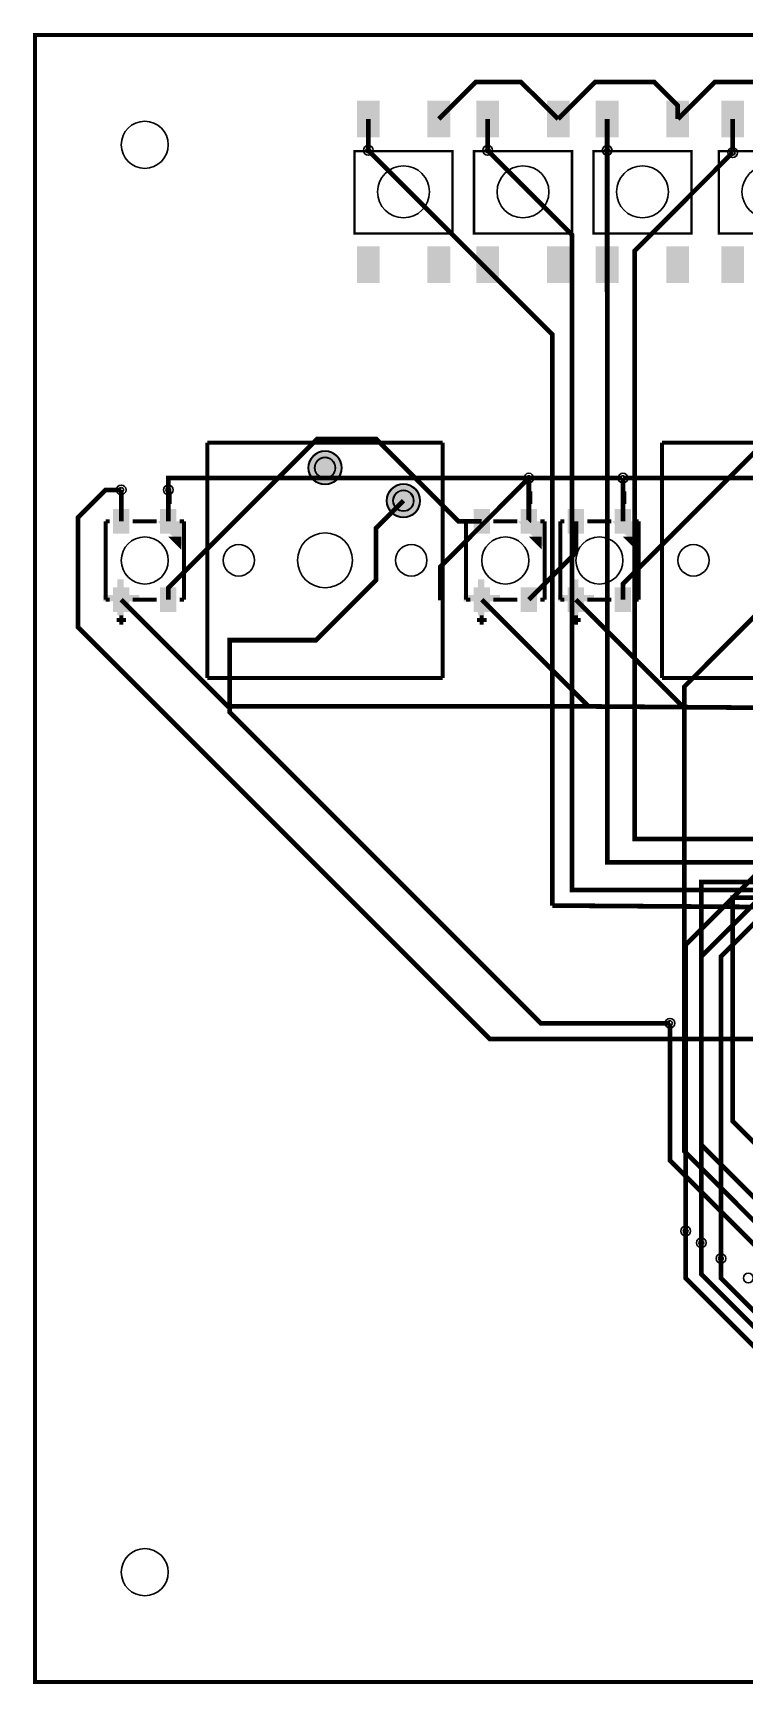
# Model space of a CAD drawing. Header units: millimetres. Extents: x -103 to 103, y -53 to 55.
# Drawn here: x -102.6 to -57.2, y -52.6 to 52.6 of the extents above; entities that cross this region are included whole.
import ezdxf

# ---------------------------------------------------------------- set-up
doc = ezdxf.new("R2010")
doc.units = ezdxf.units.MM
for name, color, linetype, true_color in [('BoardOutLine', 7, 'Continuous', 0xff00ff), ('BottomLayer', 7, 'Continuous', 0x0000ff), ('BottomSolderMaskLayer', 7, 'Continuous', 0xaa00ff), ('Document', 7, 'Continuous', 0xffffff), ('Hole', 7, 'Continuous', 0x222222), ('Inner1', 7, 'Continuous', 0x999966), ('Inner2', 7, 'Continuous', 0x008000), ('Multi-Layer', 7, 'Continuous', 0xc0c0c0), ('TopLayer', 7, 'Continuous', 0xff0000), ('TopPasteMaskLayer', 7, 'Continuous', 0x808080), ('TopSilkLayer', 7, 'Continuous', 0xffcc00), ('TopSolderMaskLayer', 7, 'Continuous', 0x800080)]:
    doc.layers.add(name, color=color, linetype=linetype, true_color=true_color)

msp = doc.modelspace()

# ---------------------------------------------------------------- hatches: boundary and pattern name
at = {"layer": 'BottomSolderMaskLayer'}
for points in [[(-85.0754000508001, 24.90982981965965, 1), (-82.9245999491999, 24.90982981965965, 1)], [(-80.0754000508001, 22.8100076200152, 1), (-77.9245999491999, 22.8100076200152, 1)]]:
    msp.add_hatch(color=256, dxfattribs=at).paths.add_polyline_path(points)
at = {"layer": 'Document'}
for points in [[(-94.60000000000002, 21.5), (-94.70000000000005, 21.5), (-94.60000000000002, 21.399999999999977), (-93, 19.799999999999955), (-93, 21.5)], [(-71.60000000000002, 21.5), (-71.70000000000005, 21.5), (-71.60000000000002, 21.399999999999977), (-70, 19.799999999999955), (-70, 21.5)], [(-65.59999999999991, 21.5), (-65.69999999999993, 21.5), (-65.59999999999991, 21.399999999999977), (-64, 19.799999999999955), (-64, 21.5)], [(-97.24998729997458, 15.499999999999886), (-97.24998729997458, 17.799999999999955), (-96.94998729997462, 17.799999999999955), (-96.8499872999746, 17.799999999999955), (-96.8499872999746, 17.700000000000045), (-96.8499872999746, 15.499999999999886), (-97.24998729997458, 15.499999999999886)], [(-74.24998729997458, 15.499999999999886), (-74.24998729997458, 17.799999999999955), (-73.94998729997451, 17.799999999999955), (-73.8499872999746, 17.799999999999955), (-73.8499872999746, 17.700000000000045), (-73.8499872999746, 15.499999999999886), (-74.24998729997458, 15.499999999999886)], [(-68.24998729997469, 15.499999999999886), (-68.24998729997469, 17.799999999999955), (-67.94998729997462, 17.799999999999955), (-67.8499872999746, 17.799999999999955), (-67.8499872999746, 17.700000000000045), (-67.8499872999746, 15.499999999999886), (-68.24998729997469, 15.499999999999886)], [(-98.1500127000254, 16.799999999999955), (-98.1500127000254, 16.399999999999977), (-95.84998729997449, 16.399999999999977), (-95.84998729997449, 16.799999999999955)], [(-75.1500127000254, 16.799999999999955), (-75.1500127000254, 16.399999999999977), (-72.8499872999746, 16.399999999999977), (-72.8499872999746, 16.799999999999955)], [(-69.15001270002529, 16.799999999999955), (-69.15001270002529, 16.399999999999977), (-66.8499872999746, 16.399999999999977), (-66.8499872999746, 16.799999999999955)]]:
    msp.add_hatch(color=256, dxfattribs=at).paths.add_polyline_path(points)
at = {"layer": 'Multi-Layer'}
for points in [[(-85.05, 24.90982981965965, 1), (-82.95, 24.90982981965965, 1)], [(-80.05, 22.8100076200152, 1), (-77.95, 22.8100076200152, 1)]]:
    msp.add_hatch(color=256, dxfattribs=at).paths.add_polyline_path(points)
at = {"layer": 'TopLayer'}
for points in [[(-81.94394208788412, 48.29311658623317), (-80.54394208788426, 48.29311658623317), (-80.54394208788426, 45.99309118618237), (-81.94394208788412, 45.99309118618237)], [(-77.44406908813824, 48.29311658623317), (-76.04406908813814, 48.29311658623317), (-76.04406908813814, 45.99309118618237), (-77.44406908813824, 45.99309118618237)], [(-74.32407924815845, 48.29311658623317), (-72.92407924815848, 48.29311658623317), (-72.92407924815848, 45.99309118618237), (-74.32407924815845, 45.99309118618237)], [(-69.82420624841245, 48.29311658623317), (-68.42420624841259, 48.29311658623317), (-68.42420624841259, 45.99309118618237), (-69.82420624841245, 45.99309118618237)], [(-66.70406400812794, 48.29311658623317), (-65.30406400812808, 48.29311658623317), (-65.30406400812808, 45.99309118618237), (-66.70406400812794, 45.99309118618237)], [(-62.20419100838194, 48.29311658623317), (-60.80419100838208, 48.29311658623317), (-60.80419100838208, 45.99309118618237), (-62.20419100838194, 45.99309118618237)], [(-58.699923799847625, 48.29311658623317), (-57.29992379984765, 48.29311658623317), (-57.29992379984765, 45.99309118618237), (-58.699923799847625, 45.99309118618237)], [(-81.94394208788412, 39.00690881381763), (-80.54394208788426, 39.00690881381763), (-80.54394208788426, 36.70688341376683), (-81.94394208788412, 36.70688341376683)], [(-77.44406908813824, 39.00690881381763), (-76.04406908813814, 39.00690881381763), (-76.04406908813814, 36.70688341376683), (-77.44406908813824, 36.70688341376683)], [(-74.32407924815845, 39.00690881381763), (-72.92407924815848, 39.00690881381763), (-72.92407924815848, 36.70688341376683), (-74.32407924815845, 36.70688341376683)], [(-69.82420624841245, 39.00690881381763), (-68.42420624841259, 39.00690881381763), (-68.42420624841259, 36.70688341376683), (-69.82420624841245, 36.70688341376683)], [(-66.70406400812794, 39.00690881381763), (-65.30406400812808, 39.00690881381763), (-65.30406400812808, 36.70688341376683), (-66.70406400812794, 36.70688341376683)], [(-62.20419100838194, 39.00690881381763), (-60.80419100838208, 39.00690881381763), (-60.80419100838208, 36.70688341376683), (-62.20419100838194, 36.70688341376683)], [(-58.699923799847625, 39.00690881381763), (-57.29992379984765, 39.00690881381763), (-57.29992379984765, 36.70688341376683), (-58.699923799847625, 36.70688341376683)], [(-97.49898399796803, 20.749428498857014), (-97.49898399796803, 22.250571501142986), (-96.50076200152398, 22.250571501142986), (-96.50076200152398, 20.749428498857014)], [(-94.49923799847602, 20.749428498857014), (-94.49923799847602, 22.250571501142986), (-93.50101600203197, 22.250571501142986), (-93.50101600203197, 20.749428498857014)], [(-74.49898399796791, 20.749428498857014), (-74.49898399796791, 22.250571501142986), (-73.50076200152398, 22.250571501142986), (-73.50076200152398, 20.749428498857014)], [(-71.4992379984759, 20.749428498857014), (-71.4992379984759, 22.250571501142986), (-70.50101600203197, 22.250571501142986), (-70.50101600203197, 20.749428498857014)], [(-68.49898399796803, 20.749428498857014), (-68.49898399796803, 22.250571501142986), (-67.50076200152398, 22.250571501142986), (-67.50076200152398, 20.749428498857014)], [(-65.49923799847602, 20.749428498857014), (-65.49923799847602, 22.250571501142986), (-64.50101600203209, 22.250571501142986), (-64.50101600203209, 20.749428498857014)], [(-97.49898399796803, 15.750698501396982), (-97.49898399796803, 17.249301498603018), (-96.50076200152398, 17.249301498603018), (-96.50076200152398, 15.750698501396982)], [(-94.49923799847602, 15.750698501396982), (-94.49923799847602, 17.249301498603018), (-93.50101600203197, 17.249301498603018), (-93.50101600203197, 15.750698501396982)], [(-74.49898399796791, 15.750698501396982), (-74.49898399796791, 17.249301498603018), (-73.50076200152398, 17.249301498603018), (-73.50076200152398, 15.750698501396982)], [(-71.4992379984759, 15.750698501396982), (-71.4992379984759, 17.249301498603018), (-70.50101600203197, 17.249301498603018), (-70.50101600203197, 15.750698501396982)], [(-68.49898399796803, 15.750698501396982), (-68.49898399796803, 17.249301498603018), (-67.50076200152398, 17.249301498603018), (-67.50076200152398, 15.750698501396982)], [(-65.49923799847602, 15.750698501396982), (-65.49923799847602, 17.249301498603018), (-64.50101600203209, 17.249301498603018), (-64.50101600203209, 15.750698501396982)]]:
    msp.add_hatch(color=256, dxfattribs=at).paths.add_polyline_path(points)
at = {"layer": 'TopPasteMaskLayer'}
for points in [[(-81.94394208788412, 48.29311658623317), (-80.54394208788426, 48.29311658623317), (-80.54394208788426, 45.99309118618237), (-81.94394208788412, 45.99309118618237)], [(-77.44406908813824, 48.29311658623317), (-76.04406908813814, 48.29311658623317), (-76.04406908813814, 45.99309118618237), (-77.44406908813824, 45.99309118618237)], [(-74.32407924815845, 48.29311658623317), (-72.92407924815848, 48.29311658623317), (-72.92407924815848, 45.99309118618237), (-74.32407924815845, 45.99309118618237)], [(-69.82420624841245, 48.29311658623317), (-68.42420624841259, 48.29311658623317), (-68.42420624841259, 45.99309118618237), (-69.82420624841245, 45.99309118618237)], [(-66.70406400812794, 48.29311658623317), (-65.30406400812808, 48.29311658623317), (-65.30406400812808, 45.99309118618237), (-66.70406400812794, 45.99309118618237)], [(-62.20419100838194, 48.29311658623317), (-60.80419100838208, 48.29311658623317), (-60.80419100838208, 45.99309118618237), (-62.20419100838194, 45.99309118618237)], [(-58.699923799847625, 48.29311658623317), (-57.29992379984765, 48.29311658623317), (-57.29992379984765, 45.99309118618237), (-58.699923799847625, 45.99309118618237)], [(-81.94394208788412, 39.00690881381763), (-80.54394208788426, 39.00690881381763), (-80.54394208788426, 36.70688341376683), (-81.94394208788412, 36.70688341376683)], [(-77.44406908813824, 39.00690881381763), (-76.04406908813814, 39.00690881381763), (-76.04406908813814, 36.70688341376683), (-77.44406908813824, 36.70688341376683)], [(-74.32407924815845, 39.00690881381763), (-72.92407924815848, 39.00690881381763), (-72.92407924815848, 36.70688341376683), (-74.32407924815845, 36.70688341376683)], [(-69.82420624841245, 39.00690881381763), (-68.42420624841259, 39.00690881381763), (-68.42420624841259, 36.70688341376683), (-69.82420624841245, 36.70688341376683)], [(-66.70406400812794, 39.00690881381763), (-65.30406400812808, 39.00690881381763), (-65.30406400812808, 36.70688341376683), (-66.70406400812794, 36.70688341376683)], [(-62.20419100838194, 39.00690881381763), (-60.80419100838208, 39.00690881381763), (-60.80419100838208, 36.70688341376683), (-62.20419100838194, 36.70688341376683)], [(-58.699923799847625, 39.00690881381763), (-57.29992379984765, 39.00690881381763), (-57.29992379984765, 36.70688341376683), (-58.699923799847625, 36.70688341376683)], [(-97.49898399796803, 20.749428498857014), (-97.49898399796803, 22.250571501142986), (-96.50076200152398, 22.250571501142986), (-96.50076200152398, 20.749428498857014)], [(-94.49923799847602, 20.749428498857014), (-94.49923799847602, 22.250571501142986), (-93.50101600203197, 22.250571501142986), (-93.50101600203197, 20.749428498857014)], [(-74.49898399796791, 20.749428498857014), (-74.49898399796791, 22.250571501142986), (-73.50076200152398, 22.250571501142986), (-73.50076200152398, 20.749428498857014)], [(-71.4992379984759, 20.749428498857014), (-71.4992379984759, 22.250571501142986), (-70.50101600203197, 22.250571501142986), (-70.50101600203197, 20.749428498857014)], [(-68.49898399796803, 20.749428498857014), (-68.49898399796803, 22.250571501142986), (-67.50076200152398, 22.250571501142986), (-67.50076200152398, 20.749428498857014)], [(-65.49923799847602, 20.749428498857014), (-65.49923799847602, 22.250571501142986), (-64.50101600203209, 22.250571501142986), (-64.50101600203209, 20.749428498857014)], [(-97.49898399796803, 15.750698501396982), (-97.49898399796803, 17.249301498603018), (-96.50076200152398, 17.249301498603018), (-96.50076200152398, 15.750698501396982)], [(-94.49923799847602, 15.750698501396982), (-94.49923799847602, 17.249301498603018), (-93.50101600203197, 17.249301498603018), (-93.50101600203197, 15.750698501396982)], [(-74.49898399796791, 15.750698501396982), (-74.49898399796791, 17.249301498603018), (-73.50076200152398, 17.249301498603018), (-73.50076200152398, 15.750698501396982)], [(-71.4992379984759, 15.750698501396982), (-71.4992379984759, 17.249301498603018), (-70.50101600203197, 17.249301498603018), (-70.50101600203197, 15.750698501396982)], [(-68.49898399796803, 15.750698501396982), (-68.49898399796803, 17.249301498603018), (-67.50076200152398, 17.249301498603018), (-67.50076200152398, 15.750698501396982)], [(-65.49923799847602, 15.750698501396982), (-65.49923799847602, 17.249301498603018), (-64.50101600203209, 17.249301498603018), (-64.50101600203209, 15.750698501396982)]]:
    msp.add_hatch(color=256, dxfattribs=at).paths.add_polyline_path(points)
at = {"layer": 'TopSolderMaskLayer'}
for points in [[(-81.96934582532765, 48.31851916158257), (-80.51854572372736, 48.31851916158257), (-80.51854572372736, 45.96769309892056), (-81.96934582532765, 45.96769309892056)], [(-77.46947282558165, 48.31851916158257), (-76.01867272398135, 48.31851916158257), (-76.01867272398135, 45.96769309892056), (-77.46947282558165, 45.96769309892056)], [(-74.3494792989585, 48.31851916158257), (-72.89867919735843, 48.31851916158257), (-72.89867919735843, 45.96769309892056), (-74.3494792989585, 45.96769309892056)], [(-69.8496062992125, 48.31851916158257), (-68.39880619761243, 48.31851916158257), (-68.39880619761243, 45.96769309892056), (-69.8496062992125, 45.96769309892056)], [(-66.72946405892799, 48.31851916158257), (-65.27866395732792, 48.31851916158257), (-65.27866395732792, 45.96769309892056), (-66.72946405892799, 45.96769309892056)], [(-62.2295910591821, 48.31851916158257), (-60.77879095758192, 48.31851916158257), (-60.77879095758192, 45.96769309892056), (-62.2295910591821, 45.96769309892056)], [(-58.72532108566509, 48.31851916158257), (-57.27452098406502, 48.31851916158257), (-57.27452098406502, 45.96769309892056), (-58.72532108566509, 45.96769309892056)], [(-81.96934582532765, 39.03230690107944), (-80.51854572372736, 39.03230690107944), (-80.51854572372736, 36.68148083841743), (-81.96934582532765, 36.68148083841743)], [(-77.46947282558165, 39.03230690107944), (-76.01867272398135, 39.03230690107944), (-76.01867272398135, 36.68148083841743), (-77.46947282558165, 36.68148083841743)], [(-74.3494792989585, 39.03230690107944), (-72.89867919735843, 39.03230690107944), (-72.89867919735843, 36.68148083841743), (-74.3494792989585, 36.68148083841743)], [(-69.8496062992125, 39.03230690107944), (-68.39880619761243, 39.03230690107944), (-68.39880619761243, 36.68148083841743), (-69.8496062992125, 36.68148083841743)], [(-66.72946405892799, 39.03230690107944), (-65.27866395732792, 39.03230690107944), (-65.27866395732792, 36.68148083841743), (-66.72946405892799, 36.68148083841743)], [(-62.2295910591821, 39.03230690107944), (-60.77879095758192, 39.03230690107944), (-60.77879095758192, 36.68148083841743), (-62.2295910591821, 36.68148083841743)], [(-58.72532108566509, 39.03230690107944), (-57.27452098406502, 39.03230690107944), (-57.27452098406502, 36.68148083841743), (-58.72532108566509, 36.68148083841743)], [(-85.0754000508001, 24.90982981965965, 1), (-82.9245999491999, 24.90982981965965, 1)], [(-80.0754000508001, 22.8100076200152, 1), (-77.9245999491999, 22.8100076200152, 1)], [(-97.51589155866498, 20.711305841966578), (-97.51589155866498, 22.288707061285095), (-96.48386304299481, 22.288707061285095), (-96.48386304299481, 20.711305841966578)], [(-94.51614555917297, 20.711305841966578), (-94.51614555917297, 22.288707061285095), (-93.48411704350292, 22.288707061285095), (-93.48411704350292, 20.711305841966578)], [(-74.51589155866486, 20.711305841966578), (-74.51589155866486, 22.288707061285095), (-73.48386304299493, 22.288707061285095), (-73.48386304299493, 20.711305841966578)], [(-71.51614555917286, 20.711305841966578), (-71.51614555917286, 22.288707061285095), (-70.48411704350292, 22.288707061285095), (-70.48411704350292, 20.711305841966578)], [(-68.51588295649708, 20.711305841966578), (-68.51588295649708, 22.288707061285095), (-67.48385444082714, 22.288707061285095), (-67.48385444082714, 20.711305841966578)], [(-65.51614555917286, 20.711305841966578), (-65.51614555917286, 22.288707061285095), (-64.48411704350292, 22.288707061285095), (-64.48411704350292, 20.711305841966578)], [(-97.51589155866498, 15.712640360764567), (-97.51589155866498, 17.28737254248699), (-96.48386304299481, 17.28737254248699), (-96.48386304299481, 15.712640360764567)], [(-94.51614555917297, 15.712640360764567), (-94.51614555917297, 17.28737254248699), (-93.48411704350292, 17.28737254248699), (-93.48411704350292, 15.712640360764567)], [(-74.51589155866486, 15.712640360764567), (-74.51589155866486, 17.28737254248699), (-73.48386304299493, 17.28737254248699), (-73.48386304299493, 15.712640360764567)], [(-71.51614555917286, 15.712640360764567), (-71.51614555917286, 17.28737254248699), (-70.48411704350292, 17.28737254248699), (-70.48411704350292, 15.712640360764567)], [(-68.51588295649708, 15.712640360764567), (-68.51588295649708, 17.28737254248699), (-67.48385444082714, 17.28737254248699), (-67.48385444082714, 15.712640360764567)], [(-65.51614555917286, 15.712640360764567), (-65.51614555917286, 17.28737254248699), (-64.48411704350292, 17.28737254248699), (-64.48411704350292, 15.712640360764567)]]:
    msp.add_hatch(color=256, dxfattribs=at).paths.add_polyline_path(points)

# ---------------------------------------------------------------- linework, layer by layer
at = {"layer": 'BoardOutLine', "const_width": 0.25400050800101603}
msp.add_lwpolyline([(-102.5, 52.5), (102.5, 52.5), (102.5, -52.5), (-102.5, -52.5), (-102.5, 52.5)], close=True, dxfattribs=at)
at = {"layer": 'BottomLayer', "const_width": 0.30000000000000004}
for points in [[(-71.0007620015241, 24.2494284988569), (-94.00050800101599, 24.2494284988569), (-94.00050800101599, 23.500127000253997)], [(-71, 24.249936499873), (-76.64005588011184, 18.60988061976127), (-76.64005588011184, 16.459994919989754)], [(-65, 24.250190500380995), (-65.00027940055884, 24.249911099822157), (-71.00002540005073, 24.249911099822157)], [(-42.02438404876807, 23.500127000253997), (-42.77442214884434, 24.250190500380995), (-65, 24.250190500380995)], [(-37.74955549911101, -11.501143002286085), (-73.500127000254, -11.501143002286085), (-99.75107950215897, 14.749809499619005), (-99.75107950215897, 21.750063500127), (-98.00101600203197, 23.500127000253997), (-97.000254000508, 23.500127000253997)], [(-61.998983997968026, -10.500381000762104), (-70.24892049784103, -10.500381000762104), (-90.08890017780027, 9.339598679197366), (-90.08890017780027, 13.919227838455754), (-84.58074676149351, 13.919227838455754), (-80.74998729997458, 17.749987299974578), (-80.74998729997458, 21.060121920243887), (-79, 22.81010922021835)]]:
    msp.add_lwpolyline(points, dxfattribs=at)
at = {"layer": 'BottomSolderMaskLayer'}
for centre, radius in [((-84, 24.90982981965965), 1.0754000508001016), ((-84, 24.910007620015335), 0.665736848217168), ((-79, 22.8100076200152), 1.0754000508001016), ((-79, 22.8100076200152), 0.665736848217168)]:
    msp.add_circle(centre, radius, dxfattribs=at)
at = {"layer": 'Hole'}
for centre in [(-81.24409448818903, 45.14274828549651), (-73.62407924815852, 45.14274828549651), (-66.00406400812801, 45.14274828549651), (-58, 45), (-71, 24.249936499873), (-65, 24.250190500380995), (-97.000254000508, 23.500127000253997), (-94, 23.49987299974589), (-62, -10.500127000253997), (-61, -23.750063500127), (-59.999999999999886, -24.500127000253997), (-58.750063500127, -25.500127000253997)]:
    msp.add_circle(centre, 0.15240030480060962, dxfattribs=at)
at = {"layer": 'Inner1', "const_width": 0.30000000000000004}
for points in [[(-52.499872999746, -27.249936499873), (-61.08991617983236, -18.659893319786647), (-61.08991617983236, 10.947548895097839), (-56.287477774955505, 15.749987299974578), (-52.74998729997458, 15.749987299974578), (-51.74998729997458, 16.749987299974578), (-51.74998729997458, 21.249987299974578), (-50.18986537973069, 22.81010922021835), (-50, 22.81010922021835)], [(-51.99898399796791, -22.750825501651093), (-58.001016002031974, -16.74879349758703), (-58.001016002031974, -2.499364998730016), (-20.589281178562373, -2.499364998730016), (-4.08940817881637, 14.000508001015987), (-0.5003810007619904, 14.000508001015987), (1.249682499365008, 15.7505715011431), (1.249682499365008, 20.50038100076199), (2.451104902209863, 21.699263398526796)], [(-52.999974599949155, -25.249987299974578), (-59.999999999999886, -18.250012700025422), (-59.999999999999886, -1.5), (-36.75001270002542, -1.5), (-31.750012700025422, 3.5), (-27.999949199898424, 3.5), (-26.249987299974578, 5.249987299974578), (-26.249987299974578, 8.450038100076199), (-24, 10.70002540005089)], [(-52.75001270002542, -28.500025400050845), (-62, -19.250012700025422), (-62, -10.500127000253997)], [(-61, -23.750038100076267), (-61, -26.749987299974578), (-51.74998729997458, -35.99997459994927), (-42.74996189992373, -35.99997459994927), (-41.999999999999886, -35.25001270002542), (-41.999999999999886, -35.249936499873)]]:
    msp.add_lwpolyline(points, dxfattribs=at)
at = {"layer": 'Inner2', "const_width": 0.30000000000000004}
for points in [[(-81.24409448818903, 45.142875285750506), (-69.5, 33.398780797561585), (-69.5, -3)], [(-73.62407924815852, 45.142875285750506), (-68.24998729997469, 39.768783337566674), (-68.24998729997469, -2), (-52, -2), (-39.5, -14.5)], [(-66.00459740919473, 45.143510287020604), (-65.99951739903474, -0.2489204978410271), (-50.74930149860302, -0.2489204978410271), (-36.249936499873, -14.74828549657093), (-36.249936499873, -23.750063500127)], [(-57.999974599949155, 45), (-64.24996189992373, 38.75001270002531), (-64.24996189992373, 1.2499618999238464), (-51.499974599949155, 1.2499618999238464), (-35.25001270002542, -14.999974599949269), (-35.25001270002542, -21.99992379984758), (-35.249936499873, -22)], [(-40.750063500127, -14.500127000253997), (-52.1295402590805, -3.120396240792502), (-69.5, -3)], [(-59.999999999999886, -24.5), (-59.999999999999886, -26.5), (-50.24998729997458, -36.25001270002542), (-49.99997459994927, -36), (-41.24998729997458, -36)], [(-58.74998729997458, -25.5), (-58.74998729997458, -26.750012700025422), (-50, -35.5), (-43.5, -35.5), (-42.5, -34.5)]]:
    msp.add_lwpolyline(points, dxfattribs=at)
at = {"layer": 'Multi-Layer'}
for centre, radius in [((-95.499872999746, 45.49987299974589), 1.5000000000000002), ((-81.24409448818903, 45.14274828549651), 0.31000762001524007), ((-73.62407924815852, 45.14274828549651), 0.31000762001524007), ((-66.00406400812801, 45.14274828549651), 0.31000762001524007), ((-58, 45), 0.31000762001524007), ((-84, 24.90982981965965), 1.05), ((-84, 24.910007620015335), 0.6500127000254001), ((-71, 24.249936499873), 0.31000762001524007), ((-65, 24.250190500380995), 0.31000762001524007), ((-97.000254000508, 23.500127000253997), 0.31000762001524007), ((-94, 23.49987299974589), 0.31000762001524007), ((-79, 22.8100076200152), 1.05), ((-79, 22.8100076200152), 0.6500127000254001), ((-89.499872999746, 19.009906019812092), 1), ((-84, 19.009906019812092), 1.7500127000254002), ((-78.499872999746, 19.009906019812092), 1), ((-60.499872999746, 19.009906019812092), 1), ((-62, -10.500127000253997), 0.31000762001524007), ((-61, -23.750063500127), 0.31000762001524007), ((-59.999999999999886, -24.500127000253997), 0.31000762001524007), ((-58.750063500127, -25.500127000253997), 0.31000762001524007), ((-57, -26.750063500127), 0.31000762001524007), ((-95.499872999746, -45.500127000254), 1.5000000000000002)]:
    msp.add_circle(centre, radius, dxfattribs=at)
at = {"layer": 'TopLayer', "const_width": 0.30000000000000004}
for points in [[(-76.74371348742693, 47.142494284988516), (-74.38658877317755, 49.49961899923801), (-71.50114300228597, 49.49961899923801), (-69.12369824739642, 47.142494284988516)], [(-69.1242062484124, 47.1430022860045), (-66.76720853441714, 49.5), (-63, 49.5), (-61.50419100838201, 48.00419100838201), (-61.50419100838201, 47.1430022860045)], [(-61.50419100838201, 47.1430022860045), (-59.147193294386625, 49.5), (-55.74998729997458, 49.5), (-53.500127000254, 47.25013970027942), (-53.500127000254, 47.1430022860045)], [(-81.24424688849376, 47.1430022860045), (-81.24424688849376, 45.14297688595377)], [(-73.62390144780295, 47.1430022860045), (-73.62390144780295, 45.14297688595377)], [(-66.00403860807717, 47.14305308610608), (-66.00403860807717, 45.14302768605535)], [(-58, 47.1430022860045), (-58, 45)], [(-94.00050800101599, 16.499872999746003), (-94.00050800101599, 17.249174498348907), (-84.50088900177798, 26.748793497586917), (-80.7493014986029, 26.748793497586917), (-75.49911099822191, 21.50114300228597), (-74.00050800101599, 21.50114300228597)], [(-65.00127000253997, 16.499872999746003), (-65.00127000253997, 17.500635001269984), (-55.9994919989839, 26.499872999746003), (-51.00076200152398, 26.499872999746003), (-45.99949199898401, 21.50114300228597), (-45.02413004826019, 21.50114300228597)], [(-71.00002540005073, 21.499872999746003), (-71, 21.499898399796848), (-71, 24.249936499873)], [(-65, 21.49956819913632), (-65, 21.49956819913632), (-65, 24.250190500380995)], [(-97.000254000508, 21.50114300228597), (-97.000254000508, 23.500127000253997)], [(-93.99939039878086, 21.499136398272753), (-93.99939039878086, 23.499745999492006)], [(-71, 16.499872999746003), (-68, 19.499872999746003), (-68, 21.499872999746003)], [(-96.999745999492, 16.499872999746003), (-90.19550419100847, 9.69563119126235), (-67.19550419100835, 9.69563119126235)], [(-73.999745999492, 16.499872999746003), (-67.19550419100835, 9.69563119126235), (-45.02413004826019, 9.525019050038054)], [(-68, 16.499872999746003), (-61.359842519685, 9.859715519431006), (-61.359842519685, 9.69563119126235)], [(-48.499872999746, 7), (-61, -5.500127000253997), (-61, -23.750038100076267)], [(-46.750063500127, 7), (-59.999999999999886, -6.249936499873115), (-59.999999999999886, -24.5)], [(-45.49987299974589, 7), (-58.749961899923846, -6.250088900177843), (-58.749961899923846, -25.50002540005073)]]:
    msp.add_lwpolyline(points, dxfattribs=at)
at = {"layer": 'TopSilkLayer'}
for points, const_width in [([(-82.12021844043682, 39.853187706375365), (-82.12021844043682, 45.09601219202443), (-75.86779273558545, 45.09601219202443), (-75.86779273558545, 39.853187706375365), (-82.12021844043682, 39.853187706375365)], 0.15240030480060962), ([(-74.50035560071115, 39.853187706375365), (-74.50035560071115, 45.09601219202443), (-68.24792989585978, 45.09601219202443), (-68.24792989585978, 39.853187706375365), (-74.50035560071115, 39.853187706375365)], 0.15240030480060962), ([(-66.88034036068063, 39.853187706375365), (-66.88034036068063, 45.09601219202443), (-60.627914655829386, 45.09601219202443), (-60.627914655829386, 39.853187706375365), (-66.88034036068063, 39.853187706375365)], 0.15240030480060962), ([(-58.876200152400315, 39.853187706375365), (-58.876200152400315, 45.09601219202443), (-52.62377444754884, 45.09601219202443), (-52.62377444754884, 39.853187706375365), (-58.876200152400315, 39.853187706375365)], 0.15240030480060962), ([(-93.69989839979678, 20.399237998475996), (-93.29984759969523, 20.399237998475996), (-93.29997459994922, 19.99923799847602), (-93.69989839979678, 20.399237998475996)], 0.25400050800101603), ([(-70.69989839979678, 20.399237998475996), (-70.29984759969523, 20.399237998475996), (-70.29997459994922, 19.99923799847602), (-70.69989839979678, 20.399237998475996)], 0.25400050800101603), ([(-64.69989839979678, 20.399237998475996), (-64.29984759969511, 20.399237998475996), (-64.29997459994911, 19.99923799847602), (-64.69989839979678, 20.399237998475996)], 0.25400050800101603)]:
    msp.add_lwpolyline(points, close=True, dxfattribs=dict(at, const_width=const_width))
at = {"layer": 'TopSilkLayer', "const_width": 0.25400050800101603}
for points in [[(-91.50002540005084, 11.5099822199644), (-91.50002540005084, 26.510033020065976)], [(-91.50002540005084, 26.510033020065976), (-76.49997459994927, 26.510033020065976)], [(-76.49997459994927, 11.5099822199644), (-76.49997459994927, 26.510033020065976)], [(-62.500025400050845, 11.5099822199644), (-62.500025400050845, 26.510033020065976)], [(-62.500025400050845, 26.510033020065976), (-47.499974599949155, 26.510033020065976)], [(-93.89999999999998, 23.399999999999977), (-93.89999999999998, 22.600000000000023)], [(-70.89999999999998, 23.399999999999977), (-70.89999999999998, 22.600000000000023)], [(-64.89999999999998, 23.399999999999977), (-64.89999999999998, 22.600000000000023)], [(-97.999872999746, 21.499491998984013), (-97.73012446024893, 21.499491998984013)], [(-97.999872999746, 16.499491998984013), (-97.999872999746, 21.499491998984013)], [(-96.26962153924308, 21.499491998984013), (-94.73037846075692, 21.499491998984013)], [(-93.26987553975107, 21.499491998984013), (-92.999872999746, 21.499491998984013)], [(-92.999872999746, 16.499491998984013), (-92.999872999746, 21.499491998984013)], [(-74.999872999746, 21.499491998984013), (-74.73012446024893, 21.499491998984013)], [(-74.999872999746, 16.499491998984013), (-74.999872999746, 21.499491998984013)], [(-73.26962153924308, 21.499491998984013), (-71.73037846075692, 21.499491998984013)], [(-70.26987553975107, 21.499491998984013), (-69.999872999746, 21.499491998984013)], [(-69.999872999746, 16.499491998984013), (-69.999872999746, 21.499491998984013)], [(-68.999872999746, 21.499491998984013), (-68.73012446024882, 21.499491998984013)], [(-68.999872999746, 16.499491998984013), (-68.999872999746, 21.499491998984013)], [(-67.26962153924296, 21.499491998984013), (-65.73037846075692, 21.499491998984013)], [(-64.26987553975107, 21.499491998984013), (-63.999872999746, 21.499491998984013)], [(-63.999872999746, 16.499491998984013), (-63.999872999746, 21.499491998984013)], [(-97.999872999746, 16.499491998984013), (-97.73012446024893, 16.499491998984013)], [(-96.26962153924308, 16.499491998984013), (-94.73037846075692, 16.499491998984013)], [(-93.26987553975107, 16.499491998984013), (-92.999872999746, 16.499491998984013)], [(-74.999872999746, 16.499491998984013), (-74.73012446024893, 16.499491998984013)], [(-73.26962153924308, 16.499491998984013), (-71.73037846075692, 16.499491998984013)], [(-70.26987553975107, 16.499491998984013), (-69.999872999746, 16.499491998984013)], [(-68.999872999746, 16.499491998984013), (-68.73012446024882, 16.499491998984013)], [(-67.26962153924296, 16.499491998984013), (-65.73037846075692, 16.499491998984013)], [(-64.26987553975107, 16.499491998984013), (-63.999872999746, 16.499491998984013)], [(-97.29999999999995, 15.200000000000045), (-96.69999999999993, 15.200000000000045)], [(-97, 14.900000000000091), (-97, 15.499999999999886)], [(-74.29999999999995, 15.200000000000045), (-73.69999999999993, 15.200000000000045)], [(-74, 14.900000000000091), (-74, 15.499999999999886)], [(-68.30000000000007, 15.200000000000045), (-67.70000000000005, 15.200000000000045)], [(-68, 14.900000000000091), (-68, 15.499999999999886)], [(-91.50002540005084, 11.5099822199644), (-76.49997459994927, 11.5099822199644)], [(-62.500025400050845, 11.5099822199644), (-47.499974599949155, 11.5099822199644)]]:
    msp.add_lwpolyline(points, dxfattribs=at)
at = {"layer": 'TopSilkLayer'}
for centre, radius in [((-78.99390398780793, 42.499872999746), 1.6558293116586236), ((-71.37414274828552, 42.499872999746), 1.6558293116586236), ((-63.75412750825501, 42.499872999746), 1.6558293116586236), ((-55.750063500127, 42.499872999746), 1.6558293116586236), ((-95.499872999746, 18.99923799847602), 1.5001270002540006), ((-72.49987299974589, 18.99923799847602), 1.5001270002540006), ((-66.499872999746, 18.99923799847602), 1.5001270002540006)]:
    msp.add_circle(centre, radius, dxfattribs=at)
at = {"layer": 'TopSolderMaskLayer'}
for centre, radius in [((-84, 24.90982981965965), 1.0754000508001016), ((-84, 24.910007620015335), 0.665736848217168), ((-79, 22.8100076200152), 1.0754000508001016), ((-79, 22.8100076200152), 0.665736848217168)]:
    msp.add_circle(centre, radius, dxfattribs=at)

doc.saveas('drawing.dxf')
